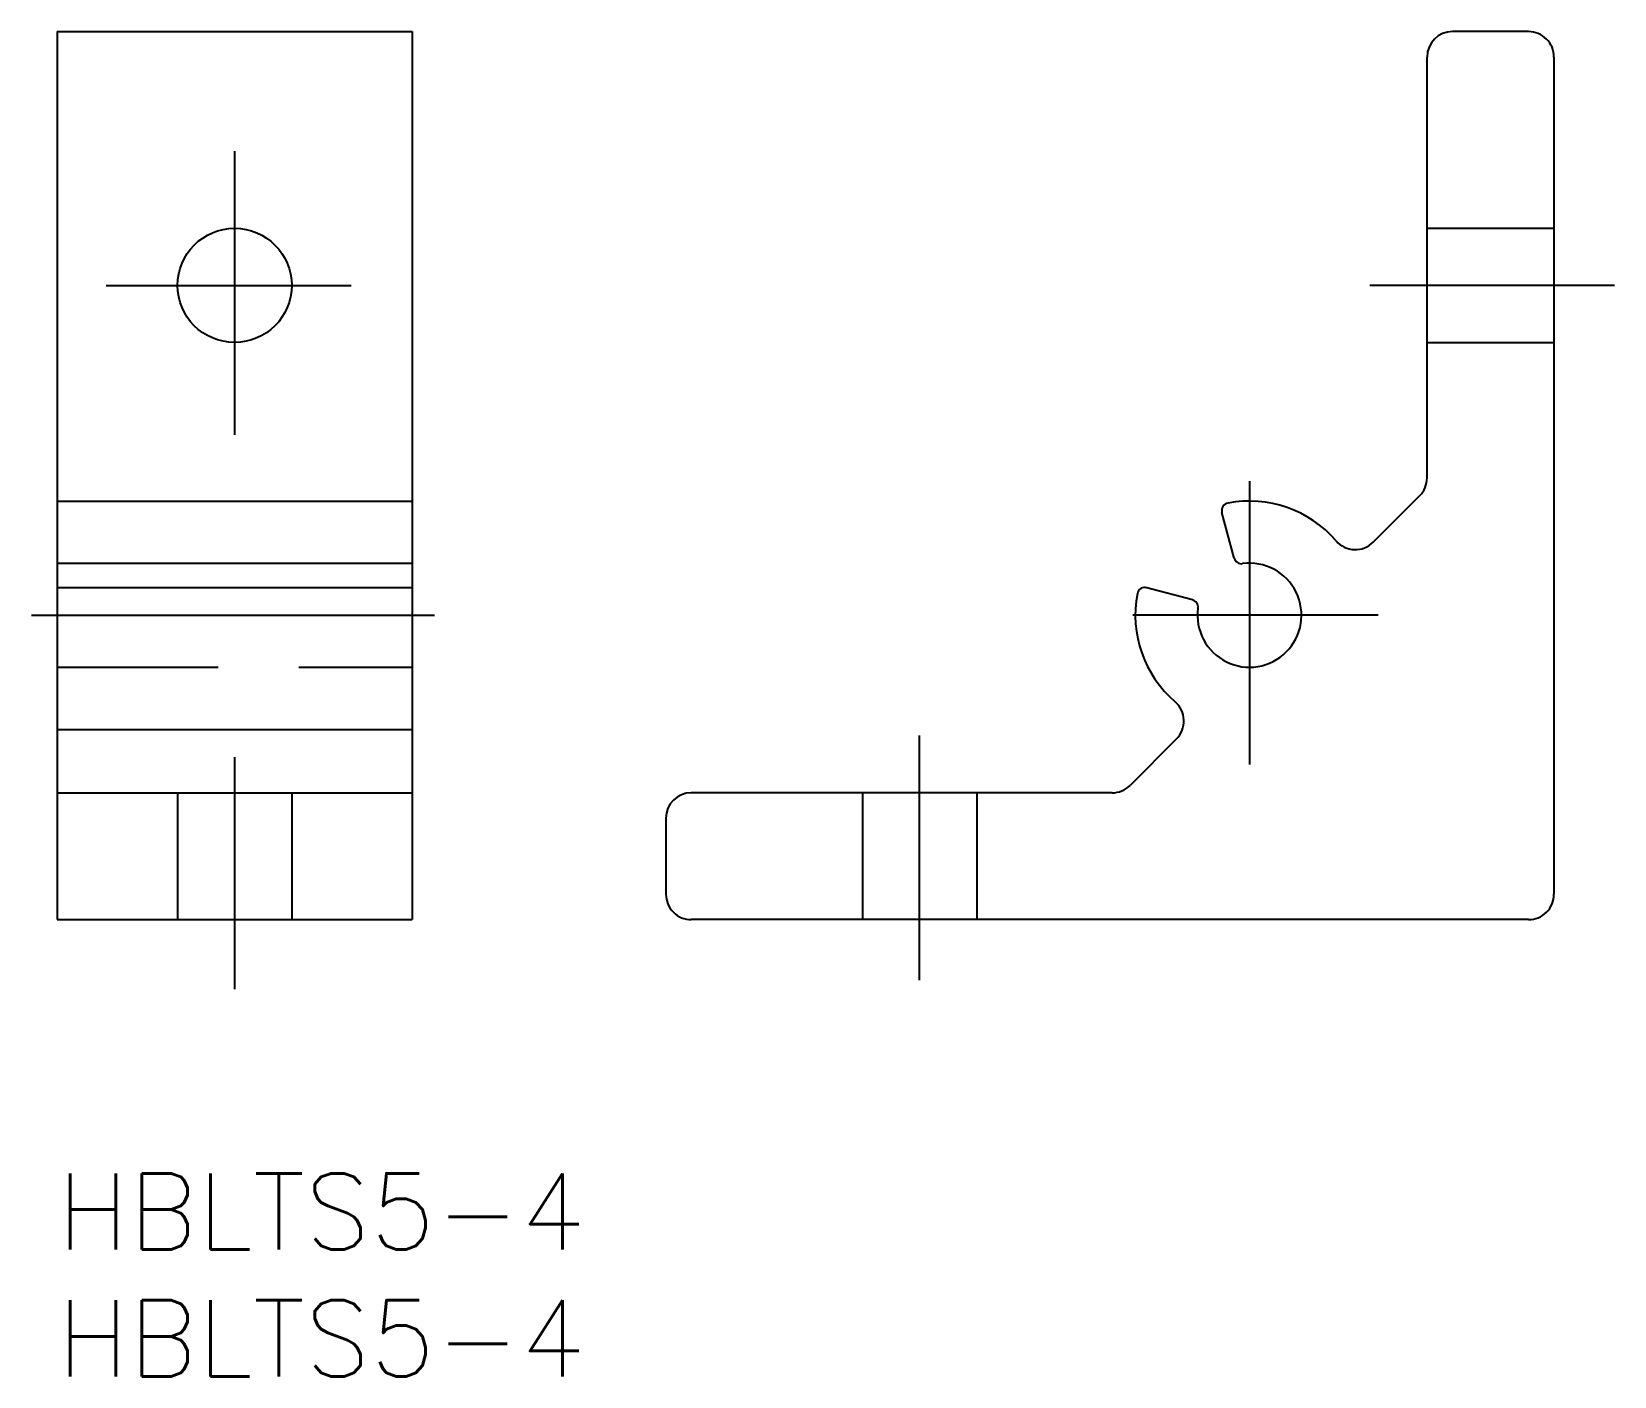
# Model space of a CAD drawing. Extents: x -1 to 61.4, y -8 to 45.
import ezdxf

# ---------------------------------------------------------------- set-up
doc = ezdxf.new("R2010")
doc.units = 0
doc.header["$LTSCALE"] = 0.5
doc.linetypes.add('CENTER', pattern=[50.8, 31.75, -6.35, 6.35, -6.35])
doc.linetypes.add('DASHED', pattern=[19.05, 12.7, -6.35])
for name, color, linetype in [('MSM_CENTER', 1, 'CENTER'), ('MSM_CONTINUOUS', 7, 'CONTINUOUS'), ('MSM_DASHED', 4, 'DASHED'), ('MSM_PART_NUMBER', 7, 'CONTINUOUS')]:
    doc.layers.add(name, color=color, linetype=linetype)
doc.styles.get("Standard").update_dxf_attribs({"font": 'txt.shx', "height": 3, "bigfont": 'bigfont.shx'})

msp = doc.modelspace()

# ---------------------------------------------------------------- linework, layer by layer
at = {"layer": 'MSM_CENTER'}
for p, q in [((7, 40.287), (7, 29.112)), ((1.935, 35), (11.595, 35)), ((61.38, 35), (51.748, 35)), ((47, 27.287), (47, 16.111)), ((-1, 22), (15, 22)), ((52.065, 22), (42.405, 22)), ((34, 7.62), (34, 17.253)), ((7, 16.408), (7, 7.262))]:
    msp.add_line(p, q, dxfattribs=at)
at = {"layer": 'MSM_CONTINUOUS'}
for p, q in [((0, 45), (0, 10)), ((0, 45), (14, 45)), ((14, 45), (14, 10)), ((58, 45), (55, 45)), ((54, 27.414), (54, 44)), ((59, 44), (59, 11)), ((0, 26.5), (14, 26.5)), ((51.878, 24.878), (53.707, 26.707)), ((46.397, 24.251), (45.916, 26.046)), ((0, 24.05), (14, 24.05)), ((0, 23.094), (14, 23.094)), ((44.749, 22.603), (42.954, 23.084)), ((0, 17.5), (14, 17.5)), ((44.122, 17.122), (42.293, 15.293)), ((0, 15), (14, 15)), ((41.586, 15), (25, 15)), ((24, 14), (24, 11)), ((0, 10), (14, 10)), ((58, 10), (25, 10))]:
    msp.add_line(p, q, dxfattribs=at)
msp.add_circle((7, 35), 2.25, dxfattribs=at)
for centre, radius, start, end in [((55, 44), 1, 89.99989, 179.99989), ((58, 44), 1, 359.99989, 89.99991), ((53, 27.414), 1, 314.99987, 359.99989), ((46.206, 26.124), 0.3, 100.90408, 194.99999), ((47, 22), 4.5, 40.68075, 100.90386), ((51.171, 25.585), 1, 220.68074, 314.99989), ((47, 22), 2.05, 172.33424, 97.66597), ((46.687, 24.329), 0.3, 194.99981, 277.666), ((42.876, 22.794), 0.3, 74.99979, 169.25526), ((47, 22), 4.5, 169.08564, 229.31903), ((44.671, 22.313), 0.3, 352.33416, 74.99997), ((43.415, 17.829), 1, 314.99989, 49.31904), ((25, 14), 1, 89.99989, 179.99989), ((41.586, 16), 1, 269.99989, 314.99993), ((25, 11), 1, 179.99989, 269.99989), ((58, 11), 1, 269.99989, 359.9999)]:
    msp.add_arc(centre, radius, start, end, dxfattribs=at)
at = {"layer": 'MSM_DASHED'}
for p, q in [((54, 37.25), (59, 37.25)), ((54, 32.75), (59, 32.75)), ((0, 19.95), (14, 19.95)), ((4.75, 15), (4.75, 10)), ((9.25, 15), (9.25, 10)), ((31.75, 15), (31.75, 10)), ((36.25, 15), (36.25, 10))]:
    msp.add_line(p, q, dxfattribs=at)

# ---------------------------------------------------------------- texts
at = {"layer": 'MSM_PART_NUMBER'}
for p in [(0, -3), (0, -8)]:
    msp.add_text('HBLTS5-4', height=3, dxfattribs=at).set_placement(p)

doc.saveas('drawing.dxf')
